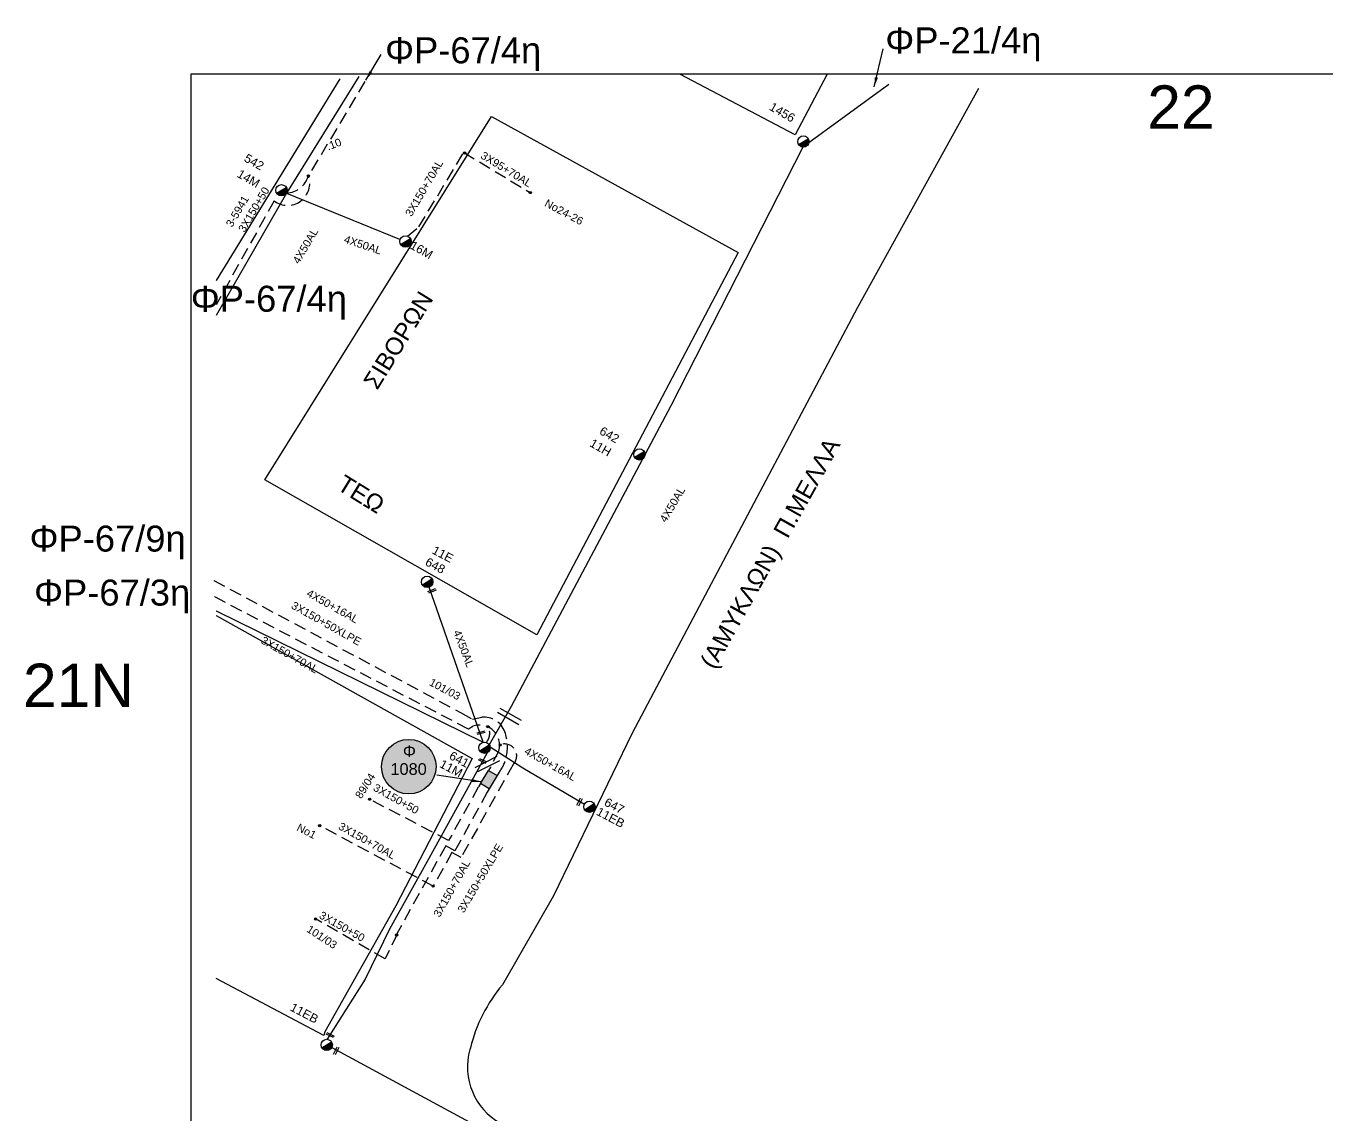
# Model space of a CAD drawing. Header units: millimetres. Extents: x 2662 to 4998, y 438 to 1235.
# Drawn here: x 3895.3 to 4031, y 1107.1 to 1220.7 of the extents above; entities that cross this region are included whole.
import ezdxf

# ---------------------------------------------------------------- set-up
doc = ezdxf.new("R2010")
doc.units = ezdxf.units.MM
doc.linetypes.add('DASHED', pattern=[19.05, 12.7, -6.35])
for name, color, linetype in [('Link Box 4 Διευθύνσεων', 7, 'Continuous'), ('Άγνωστα', 7, 'Continuous'), ('Γυμνά εναέρια ΧΤ και ΦΟΠ (3Φ)   4x50+16AL', 7, 'Continuous'), ('Επιγραφές - Σχήματα', 7, 'Continuous'), ('Καλώδια ΧΤ   3x150+70AL', 7, 'DASHED'), ('Καλώδια ΧΤ   3x150AL+50XLPE', 7, 'DASHED'), ('Καλώδια ΧΤ   4x50AL', 7, 'DASHED'), ('Μηχανική τομή', 7, 'Continuous'), ('Στύλος ΦΜ', 7, 'Continuous'), ('Στύλος ΦΜ @ 1', 7, 'Continuous'), ('Συνδέσεις', 7, 'Continuous'), ('Συνεστραμμενα ΧΤ  4Χ120+25 Al', 7, 'Continuous'), ('Τομή', 7, 'Continuous'), ('Υπόβαθρο ΔΕΗ', 7, 'Continuous'), ('Υπόγεια Καλώδια Δικτύου ΧΤ   .10', 7, 'DASHED'), ('Χώρος', 7, 'Continuous')]:
    doc.layers.add(name, color=color, linetype=linetype)
doc.styles.add('arial', font='ARIAL.TTF')
doc.styles.get("Standard").update_dxf_attribs({"font": 'ARIAL.TTF'})
doc.linetypes.add('SYN_LINE', pattern='A,0.5,-0.0001,["/\\/\\/\\/",Standard,S=0.1,R=0,X=0,Y=-0.05],-0.25', length=0.7501)
doc.dimstyles.new('ISO-25', dxfattribs={"dimtxt": 2.5, "dimasz": 2.5, "dimexe": 1.25, "dimexo": 0.625, "dimtad": 1, "dimtxsty": 'Standard', "dimcen": 2.5, "dimadec": 0, "dimazin": 0, "dimtfac": 1, "dimtmove": 0, "dimatfit": 3, "dimfxl": 1, "dimarcsym": 0})

# ---------------------------------------------------------------- blocks, each defined once
blk = doc.blocks.new('ΤΟΜΗ')
at = {"layer": 'Τομή', "ltscale": 40}
for p, q in [((-5.68, 0), (5.68, 0)), ((5.68, -2.33), (-5.68, -2.33))]:
    blk.add_line(p, q, dxfattribs=at)
blk = doc.blocks.new('ΜΗΧΑΝΙΚΗ ΤΟΜΗ')
at = {"layer": 'Μηχανική τομή', "ltscale": 40}
for p, q in [((-1.89, 0.78), (1.89, 0.78)), ((1.89, 0), (-1.89, 0))]:
    blk.add_line(p, q, dxfattribs=at)
blk = doc.blocks.new('ΥΠΑΡΧΩΝ ΤΣΙΜΕΝΤΕΝΙΟΣ ΣΤΥΛΟΣ')
at = {"layer": 'Στύλος ΦΜ'}
blk.add_hatch(color=7, dxfattribs=at).paths.add_polyline_path([(-1.29, -2.28, 0.574793), (2.62, 0, 0.268822), (1.3, 2.27)])
at = {"layer": 'Στύλος ΦΜ', "color": 7}
blk.add_line((-1.29, -2.28), (1.3, 2.27), dxfattribs=at)
blk.add_circle((0, 0), 2.62, dxfattribs=at)
at = {"layer": 'Στύλος ΦΜ', "flags": 4}
for tag, p in [('ΑΡΙΘΜΟΣ', (-4.68, 8.05)), ('ΤΥΠΟΣ', (-4.91, 3.03))]:
    blk.add_attdef(tag, p, '', height=4, dxfattribs=at)
blk = doc.blocks.new('LINK BOX 4 ΑΝΑΧΩΡΗΣΕΩΝ')
at = {"layer": 'Link Box 4 Διευθύνσεων', "ltscale": 40}
blk.add_hatch(color=256, dxfattribs=at).paths.add_polyline_path([(-3.54, 0), (-3.54, -4.67), (3.54, -4.67), (3.54, 0)])
for p, q in [((-3.54, 0), (-5.33, 0)), ((5.33, 0), (3.54, 0)), ((-3.54, -4.67), (-5.33, -4.67)), ((5.33, -4.67), (3.54, -4.67))]:
    blk.add_line(p, q, dxfattribs=at)
blk.add_lwpolyline([(-3.54, -4.67), (-3.54, 0), (3.54, 0), (3.54, -4.67)], close=True, dxfattribs=at)
blk = doc.blocks.new('_ΣΥΝΔΕΣΗ')
at = {"layer": 'Συνδέσεις', "linetype": 'SYN_LINE', "ltscale": 40}
blk.add_hatch(color=256, dxfattribs=at).paths.add_polyline_path([(0.5, -0.01, 1), (-0.5, -0.01, 1)])
at = {"layer": 'Συνδέσεις'}
blk.add_circle((0, -0.01), 0.5, dxfattribs=at)
blk = doc.blocks.new('ΧΩΡΟΣ')
at = {"layer": 'Χώρος', "ltscale": 40, "true_color": 0xff4747}
blk.add_hatch(color=13, dxfattribs=at).paths.add_polyline_path([(12.17, -0.19, 1), (-13.03, -0.19, 1)])
at = {"layer": 'Χώρος', "ltscale": 40}
blk.add_circle((-0.43, -0.19), 12.6, dxfattribs=at)
at = {"layer": 'Χώρος', "ltscale": 30, "insert": (-3.14, 9.64), "char_height": 5.4, "width": 408.8913, "attachment_point": 1}
blk.add_mtext('Φ', dxfattribs=at)
at = {"layer": 'Χώρος', "ltscale": 40}
blk.add_attdef('ΑΡΙΘΜΟΣ_001', (-5.24, -3.99), '', height=5.4, dxfattribs=at)

msp = doc.modelspace()

# ---------------------------------------------------------------- linework, layer by layer
at = {"layer": 'Άγνωστα', "color": 2}
for points in [[(3930.05, 1215.45), (3922.48, 1203.28), (3922.48, 1203.28), (3922.48, 1203.28)], [(3922.48, 1203.28), (3915.14, 1190.5)]]:
    msp.add_lwpolyline(points, dxfattribs=at)
at = {"layer": 'Άγνωστα', "color": 2, "linetype": 'DASHED', "ltscale": 0.1}
msp.add_lwpolyline([(3940.98, 1207.51), (3947.92, 1203.32)], dxfattribs=at)
at = {"layer": 'Άγνωστα', "color": 1, "linetype": 'DASHED', "ltscale": 0.1}
msp.add_lwpolyline([(3914.96, 1161.18), (3914.96, 1161.18), (3914.96, 1161.18), (3914.96, 1161.18), (3914.96, 1161.18), (3914.96, 1161.18), (3941.47, 1147.38), (3941.92, 1147.66, -0.610157), (3944.65, 1145.11), (3943.76, 1143.4)], format="xyb", dxfattribs=at)
at = {"layer": 'Άγνωστα', "color": 1}
msp.add_lwpolyline([(3943.41, 1144.89), (3937.32, 1133.88), (3933.24, 1126.51), (3930.7, 1121.29), (3926.74, 1115.01)], dxfattribs=at)
at = {"layer": 'Άγνωστα', "color": 85, "linetype": 'DASHED', "ltscale": 0.1}
for points in [[(3943.43, 1140.79), (3940.05, 1134.65), (3940.05, 1134.65), (3939.1, 1135.18), (3938.18, 1133.55), (3933.99, 1126.01)], [(3939.4, 1135.73), (3931.17, 1140.05)], [(3932.77, 1123.39), (3925.52, 1127.56)], [(3934.03, 1125.98), (3932.77, 1123.39)]]:
    msp.add_lwpolyline(points, dxfattribs=at)
at = {"layer": 'Άγνωστα', "color": 1, "linetype": 'DASHED', "ltscale": 0.1}
msp.add_arc((3942.12, 1146.96), 1.57, 320.8115, 22.4223, dxfattribs=at)
at = {"layer": 'Γυμνά εναέρια ΧΤ και ΦΟΠ (3Φ)   4x50+16AL', "color": 173, "linetype": 'Continuous'}
msp.add_lwpolyline([(3985.34, 1214.59), (3976.35, 1208.07), (3976.35, 1208.07), (3962.6, 1181.09), (3945.94, 1149.72), (3945.94, 1149.72), (3945.94, 1149.72), (3945.94, 1149.72), (3943.64, 1145.73)], dxfattribs=at)
at = {"layer": 'Γυμνά εναέρια ΧΤ και ΦΟΠ (3Φ)   4x50+16AL', "color": 1, "ltscale": 40}
for points in [[(3915.14, 1159.69), (3915.14, 1159.69), (3915.14, 1159.69), (3915.14, 1159.69), (3915.14, 1159.69), (3915.14, 1159.69), (3943.01, 1145.99)], [(3943.72, 1145.53), (3947.13, 1143.34), (3953.57, 1139.54)]]:
    msp.add_lwpolyline(points, dxfattribs=at)
at = {"layer": 'Επιγραφές - Σχήματα'}
msp.add_lwpolyline([(4901.44, 1215.67), (4901.44, 1215.67), (3912.5, 1215.67), (3912.5, 717.65), (4901.44, 717.58)], dxfattribs=at)
at = {"layer": 'Καλώδια ΧΤ   3x150+70AL', "color": 2, "ltscale": 0.1}
msp.add_lwpolyline([(3935.1, 1198.79), (3936.29, 1199.74), (3940.98, 1207.51)], dxfattribs=at)
at = {"layer": 'Καλώδια ΧΤ   3x150+70AL', "color": 1, "ltscale": 0.1}
msp.add_lwpolyline([(3944.73, 1145.7, -0.846066), (3946.12, 1143.66), (3940.7, 1133.98), (3939.75, 1134.5), (3937.79, 1130.98), (3925.95, 1137.29)], format="xyb", dxfattribs=at)
at = {"layer": 'Καλώδια ΧΤ   3x150+70AL', "color": 85, "linetype": 'DASHED', "ltscale": 0.1}
msp.add_lwpolyline([(3942.5, 1141.3), (3939.4, 1135.73)], dxfattribs=at)
at = {"layer": 'Καλώδια ΧΤ   3x150AL+50XLPE', "color": 85, "linetype": 'DASHED', "ltscale": 0.1}
msp.add_lwpolyline([(3914.91, 1162.87), (3914.91, 1162.87), (3914.91, 1162.87), (3914.91, 1162.87), (3940.64, 1149.1), (3941.89, 1148.41), (3942.85, 1148.6, -0.346354), (3945.27, 1147.08, -0.144902), (3945.42, 1144.43, -0.109202), (3944.67, 1142.86, 2.058771)], format="xyb", dxfattribs=at)
at = {"layer": 'Καλώδια ΧΤ   4x50AL', "color": 2, "linetype": 'Continuous', "ltscale": 0.1}
msp.add_lwpolyline([(3922.48, 1203.28), (3934.27, 1198.46)], dxfattribs=at)
at = {"layer": 'Καλώδια ΧΤ   4x50AL', "color": 1, "linetype": 'Continuous'}
msp.add_lwpolyline([(3943.01, 1145.99), (3937.36, 1162.16)], dxfattribs=at)
at = {"layer": 'Συνεστραμμενα ΧΤ  4Χ120+25 Al', "color": 1, "linetype": 'SYN_LINE', "ltscale": 10}
msp.add_lwpolyline([(3927.2, 1114.15), (3955.89, 1098.66), (3982.31, 1084.35), (4004.3, 1072.69)], dxfattribs=at)
at = {"layer": 'Υπόβαθρο ΔΕΗ'}
for points in [[(3928.06, 1215.19), (3915.14, 1194.16), (3915.14, 1194.16), (3915.14, 1194.16, -0.101451), (3915.14, 1194.16, 2.376947)], [(3994.67, 1214.17), (3982.07, 1191.35), (3972.19, 1172.7), (3958.54, 1146.93), (3950.33, 1129.98), (3945.02, 1120.69, 0.116891), (3941.68, 1114.1, 0.088303), (3941.61, 1113.94, 0.345263), (3944.8, 1106.26), (3951.06, 1102.76), (3955.7, 1100.27), (3963.98, 1095.66), (3977.46, 1088.16), (3990.88, 1081.16), (4002.73, 1074.49), (4031.83, 1058.13)]]:
    msp.add_lwpolyline(points, format="xyb", dxfattribs=at)
for points in [[(3978.89, 1215.67), (3975.57, 1209.34), (3963.53, 1215.67)], [(3943.87, 1211.27), (3969.61, 1197.07), (3948.61, 1157.19), (3948.61, 1157.19), (3948.61, 1157.19), (3948.61, 1157.19), (3948.61, 1157.19), (3920.22, 1173.35), (3920.22, 1173.35), (3920.22, 1173.35), (3920.22, 1173.35), (3920.22, 1173.35), (3943.87, 1211.27)], [(3915.14, 1159.2), (3915.14, 1159.2), (3915.14, 1159.2), (3915.14, 1159.2), (3915.14, 1159.2), (3915.14, 1159.2), (3915.14, 1159.2), (3915.14, 1159.2), (3941.86, 1144.29), (3933.88, 1128.93), (3926.5, 1115.79), (3926.5, 1115.79)], [(3926.5, 1115.79), (3926.38, 1115.4), (3915.14, 1121.34)]]:
    msp.add_lwpolyline(points, dxfattribs=at)
at = {"layer": 'Υπόγεια Καλώδια Δικτύου ΧΤ   .10', "color": 2, "ltscale": 0.1}
msp.add_lwpolyline([(3930.67, 1214.9), (3924.77, 1205.08, -0.750956), (3921.2, 1202.47), (3915.14, 1191.61)], format="xyb", dxfattribs=at)
msp.add_arc((3922.42, 1205.7), 2.42, 271.2813, 345.157, dxfattribs=at)

# ---------------------------------------------------------------- block references
at = {"layer": 'Link Box 4 Διευθύνσεων', "xscale": 0.2259914949150555, "yscale": 0.2259914949150555, "zscale": 0.2259914949150555, "rotation": 59.01251371921681}
msp.add_blockref('LINK BOX 4 ΑΝΑΧΩΡΗΣΕΩΝ', (3943.14, 1142.37), dxfattribs=at)
at = {"layer": 'Μηχανική τομή'}
for p, xscale, yscale, zscale, rotation in [((3937.64, 1161.87), 0.2259914949150553, 0.2259914949150553, 0.2259914949150553, 200.8733821929788), ((3942.75, 1147.08), 0.2259914949150554, 0.2259914949150554, 0.2259914949150554, 193.0644523159311), ((3942.99, 1144.12), 0.2259914949150554, 0.2259914949150554, 0.2259914949150554, 153.9499448718855), ((3953.14, 1139.72), 0.2259914949150554, 0.2259914949150554, 0.2259914949150554, 63.94994487188546), ((3927.07, 1115.53), 0.2259914949150554, 0.2259914949150554, 0.2259914949150554, 153.9499448718855), ((3927.75, 1113.77), 0.2259914949150554, 0.2259914949150554, 0.2259914949150554, 63.94994487188549)]:
    msp.add_blockref('ΜΗΧΑΝΙΚΗ ΤΟΜΗ', p, dxfattribs=dict(at, xscale=xscale, yscale=yscale, zscale=zscale, rotation=rotation))
at = {"layer": 'Στύλος ΦΜ @ 1', "ltscale": 40}
ref = msp.add_blockref('ΥΠΑΡΧΩΝ ΤΣΙΜΕΝΤΕΝΙΟΣ ΣΤΥΛΟΣ', (3976.41, 1208.65), dxfattribs=dict(at, xscale=0.2259914949150554, yscale=0.2259914949150554, zscale=0.2259914949150554, rotation=330.1757056746846))
ref.add_attrib('ΤΥΠΟΣ', '1456', (3972.77, 1212.01), dxfattribs={"layer": 'Στύλος ΦΜ', "height": 0.904, "rotation": 330.1757, "flags": 4})
ref = msp.add_blockref('ΥΠΑΡΧΩΝ ΤΣΙΜΕΝΤΕΝΙΟΣ ΣΤΥΛΟΣ', (3921.96, 1203.57), dxfattribs=dict(at, xscale=0.2259914949150554, yscale=0.2259914949150554, zscale=0.2259914949150554, rotation=330.1757056746846))
ref.add_attrib('ΤΥΠΟΣ', '542', (3917.97, 1206.65), dxfattribs={"layer": 'Στύλος ΦΜ', "height": 0.904, "rotation": 330.1757, "flags": 4})
ref.add_attrib('ΑΡΙΘΜΟΣ', '14Μ', (3917.24, 1205.01), dxfattribs={"layer": 'Στύλος ΦΜ', "height": 0.904, "rotation": 330.1757, "flags": 4})
ref = msp.add_blockref('ΥΠΑΡΧΩΝ ΤΣΙΜΕΝΤΕΝΙΟΣ ΣΤΥΛΟΣ', (3934.9, 1198.23), dxfattribs=dict(at, xscale=0.2259914949150554, yscale=0.2259914949150554, zscale=0.2259914949150554, rotation=330.1757056746846))
ref.add_attrib('ΤΥΠΟΣ', '16M', (3935.28, 1197.56), dxfattribs={"layer": 'Στύλος ΦΜ', "height": 0.904, "rotation": 330.1757, "flags": 4})
ref = msp.add_blockref('ΥΠΑΡΧΩΝ ΤΣΙΜΕΝΤΕΝΙΟΣ ΣΤΥΛΟΣ', (3959.3, 1176.02), dxfattribs=dict(at, xscale=0.2259914949150554, yscale=0.2259914949150554, zscale=0.2259914949150554, rotation=330.1757056746846))
ref.add_attrib('ΤΥΠΟΣ', '642', (3955.04, 1178.19), dxfattribs={"layer": 'Στύλος ΦΜ', "height": 0.904, "rotation": 330.1757, "flags": 4})
ref.add_attrib('ΑΡΙΘΜΟΣ', '11H', (3954.03, 1176.92), dxfattribs={"layer": 'Στύλος ΦΜ', "height": 0.904, "rotation": 330.1757, "flags": 4})
ref = msp.add_blockref('ΥΠΑΡΧΩΝ ΤΣΙΜΕΝΤΕΝΙΟΣ ΣΤΥΛΟΣ', (3937.16, 1162.72), dxfattribs=dict(at, xscale=0.2259914949150554, yscale=0.2259914949150554, zscale=0.2259914949150554, rotation=332.2072034596766))
ref.add_attrib('ΤΥΠΟΣ', '648', (3936.87, 1164.51), dxfattribs={"layer": 'Στύλος ΦΜ', "height": 0.904, "rotation": 332.2072, "flags": 4})
ref.add_attrib('ΑΡΙΘΜΟΣ', '11E', (3937.59, 1165.73), dxfattribs={"layer": 'Στύλος ΦΜ', "height": 0.904, "rotation": 332.2072, "flags": 4})
ref = msp.add_blockref('ΥΠΑΡΧΩΝ ΤΣΙΜΕΝΤΕΝΙΟΣ ΣΤΥΛΟΣ', (3943.14, 1145.42), dxfattribs=dict(at, xscale=0.2259914949150554, yscale=0.2259914949150554, zscale=0.2259914949150554, rotation=332.2072034596766))
ref.add_attrib('ΤΥΠΟΣ', '641', (3939.37, 1144.3), dxfattribs={"layer": 'Στύλος ΦΜ', "height": 0.904, "rotation": 332.2072, "flags": 4})
ref.add_attrib('ΑΡΙΘΜΟΣ', '11M', (3938.37, 1143.44), dxfattribs={"layer": 'Στύλος ΦΜ', "height": 0.904, "rotation": 332.2072, "flags": 4})
ref = msp.add_blockref('ΥΠΑΡΧΩΝ ΤΣΙΜΕΝΤΕΝΙΟΣ ΣΤΥΛΟΣ', (3954.09, 1139.27), dxfattribs=dict(at, xscale=0.2259914949150554, yscale=0.2259914949150554, zscale=0.2259914949150554, rotation=332.2072034596766))
ref.add_attrib('ΤΥΠΟΣ', '647', (3955.55, 1139.45), dxfattribs={"layer": 'Στύλος ΦΜ', "height": 0.904, "rotation": 332.2072, "flags": 4})
ref.add_attrib('ΑΡΙΘΜΟΣ', '11EB', (3954.73, 1138.47), dxfattribs={"layer": 'Στύλος ΦΜ', "height": 0.904, "rotation": 332.2072, "flags": 4})
ref = msp.add_blockref('ΥΠΑΡΧΩΝ ΤΣΙΜΕΝΤΕΝΙΟΣ ΣΤΥΛΟΣ', (3926.68, 1114.42), dxfattribs=dict(at, xscale=0.2259914949150554, yscale=0.2259914949150554, zscale=0.2259914949150554, rotation=332.2072034596766))
ref.add_attrib('ΑΡΙΘΜΟΣ', '11EB', (3922.78, 1118.06), dxfattribs={"layer": 'Στύλος ΦΜ', "height": 0.904, "rotation": 332.2072, "flags": 4})
at = {"layer": 'Συνδέσεις', "xscale": 0.2259914949150555, "yscale": 0.2259914949150555, "zscale": 0.2259914949150555}
for p in [(3941.07, 1207.46), (3924.77, 1205.08), (3947.92, 1203.33), (3943.52, 1147.61), (3944.78, 1145.71), (3931.17, 1140.05), (3925.95, 1137.3), (3937.79, 1130.98), (3925.52, 1127.56), (3933.98, 1125.88)]:
    msp.add_blockref('_ΣΥΝΔΕΣΗ', p, dxfattribs=at)
at = {"layer": 'Τομή'}
for p, xscale, yscale, zscale, rotation in [((3945.87, 1148.92), 0.2259914949150549, 0.2259914949150549, 0.2259914949150549, 330.2109590674037), ((3943.33, 1143.95), 0.2259914949150551, 0.2259914949150551, 0.2259914949150551, 26.66599301665772)]:
    msp.add_blockref('ΤΟΜΗ', p, dxfattribs=dict(at, xscale=xscale, yscale=yscale, zscale=zscale, rotation=rotation))
at = {"layer": 'Χώρος'}
ref = msp.add_blockref('ΧΩΡΟΣ', (3935.34, 1143.49), dxfattribs=dict(at, xscale=0.2259914949150555, yscale=0.2259914949150555, zscale=0.2259914949150555))
ref.add_attrib('ΑΡΙΘΜΟΣ_001', '1080', (3933.33, 1142.59), dxfattribs={"ltscale": 40, "height": 1.22})

# ---------------------------------------------------------------- texts
at = {"ltscale": 40, "char_height": 4.52, "width": 19.1112, "attachment_point": 1, "style": 'arial'}
for s, insert in [('22', (4012.29, 1214.51)), ('21Ν', (3894.99, 1154.19))]:
    msp.add_mtext(s, dxfattribs=dict(at, insert=insert))
at = {"ltscale": 40, "insert": (3928.57, 1173.98), "char_height": 1.808, "width": 19.1112, "attachment_point": 1, "rotation": 328.3599, "style": 'arial'}
msp.add_mtext('ΤΕΩ', dxfattribs=at)
at = {"layer": 'Άγνωστα', "ltscale": 40, "attachment_point": 1, "style": 'arial'}
for s, insert, char_height, width, rotation in [('3X95+70AL', (3943.09, 1207.66), 0.814, 62.5458, 328.5529), ('3-5941', (3916.11, 1200.06), 0.814, 4.0827, 59.4662), ('3X150+50', (3917.4, 1199.52), 0.814, 4.0827, 59.4662), ('Νο24-26', (3949.71, 1202.68), 0.814, 62.5458, 331.8047), ('3X150+50XLPE', (3923.3, 1160.72), 0.8136, 62.5458, 330.7197), ('101/03', (3937.68, 1152.71), 0.814, 62.5458, 331.8235), ('89/04', (3929.59, 1140.46), 0.814, 62.5458, 57.6314), ('3X150+50', (3931.85, 1141.72), 0.814, 62.5458, 330.7197), ('Νο1', (3923.84, 1137.55), 0.814, 62.5458, 332.9797), ('3X150+50XLPE', (3940.28, 1128.53), 0.8136, 62.5458, 59.2983), ('3X150+50', (3926.21, 1128.41), 0.814, 62.5458, 330.7197), ('101/03', (3924.95, 1126.97), 0.814, 62.5458, 326.9295)]:
    msp.add_mtext(s, dxfattribs=dict(at, insert=insert, char_height=char_height, width=width, rotation=rotation))
at = {"layer": 'Γυμνά εναέρια ΧΤ και ΦΟΠ (3Φ)   4x50+16AL', "ltscale": 40, "char_height": 0.814, "width": 62.5458, "attachment_point": 1, "rotation": 330.7197, "style": 'arial'}
for insert in [(3924.9, 1162), (3947.62, 1145.54)]:
    msp.add_mtext('4X50+16AL', dxfattribs=dict(at, insert=insert))
at = {"layer": 'Επιγραφές - Σχήματα', "ltscale": 40, "char_height": 2.712, "width": 19.1112, "attachment_point": 1, "style": 'arial'}
for s, insert in [('ΦΡ-21/4η', (3984.96, 1220.56)), ('ΦΡ-67/4η', (3932.77, 1219.52)), ('ΦΡ-67/4η', (3912.5, 1193.61)), ('ΦΡ-67/9η', (3895.68, 1168.59)), ('ΦΡ-67/3η', (3896.15, 1162.96))]:
    msp.add_mtext(s, dxfattribs=dict(at, insert=insert))
at = {"layer": 'Επιγραφές - Σχήματα', "ltscale": 40, "attachment_point": 1, "style": 'arial'}
for s, insert, char_height, width, rotation in [('ΣIBOPΩN', (3930.41, 1183.6), 1.808, 19.1112, 58.3599), ('(AMΥKΛΩN)  {\\fArial|b0|i0|c204|p34;П}.MEΛΛA', (3965.55, 1154.38), 1.8079, 54.7434, 60.7384)]:
    msp.add_mtext(s, dxfattribs=dict(at, insert=insert, char_height=char_height, width=width, rotation=rotation))
at = {"layer": 'Καλώδια ΧΤ   3x150+70AL', "ltscale": 40, "char_height": 0.814, "width": 62.5458, "attachment_point": 1, "style": 'arial'}
for insert, rotation in [((3934.82, 1201.16), 59.4662), ((3920.14, 1157.08), 330.7197), ((3928.22, 1137.69), 330.7197), ((3937.76, 1128.07), 60.7197)]:
    msp.add_mtext('3X150+70AL', dxfattribs=dict(at, insert=insert, rotation=rotation))
at = {"layer": 'Καλώδια ΧΤ   4x50AL', "ltscale": 40, "char_height": 0.814, "attachment_point": 1, "style": 'arial'}
for insert, width, rotation in [((3923.08, 1196.23), 4.0827, 59.4662), ((3928.67, 1198.9), 4.0827, 341.6842), ((3961.37, 1169.26), 4.0827, 59.4662), ((3940.63, 1157.8), 62.5458, 290.8683)]:
    msp.add_mtext('4X50AL', dxfattribs=dict(at, insert=insert, width=width, rotation=rotation))
at = {"layer": 'Υπόγεια Καλώδια Δικτύου ΧΤ   .10', "ltscale": 40, "insert": (3926.54, 1208.47), "char_height": 0.814, "width": 1.4674, "attachment_point": 1, "rotation": 20.9676, "style": 'arial'}
msp.add_mtext('.10', dxfattribs=at)

# ---------------------------------------------------------------- leaders
at = {"layer": 'Επιγραφές - Σχήματα', "ltscale": 40}
for points in [[(3930.76, 1215.05), (3932.38, 1217.72)], [(3983.8, 1214.36), (3984.74, 1218.31)], [(3942.78, 1141.86), (3938.18, 1142.56)]]:
    msp.add_leader(points, dimstyle='ISO-25', override={"dimasz": 1, "dimtad": 0}, dxfattribs=at)

doc.saveas('drawing.dxf')
